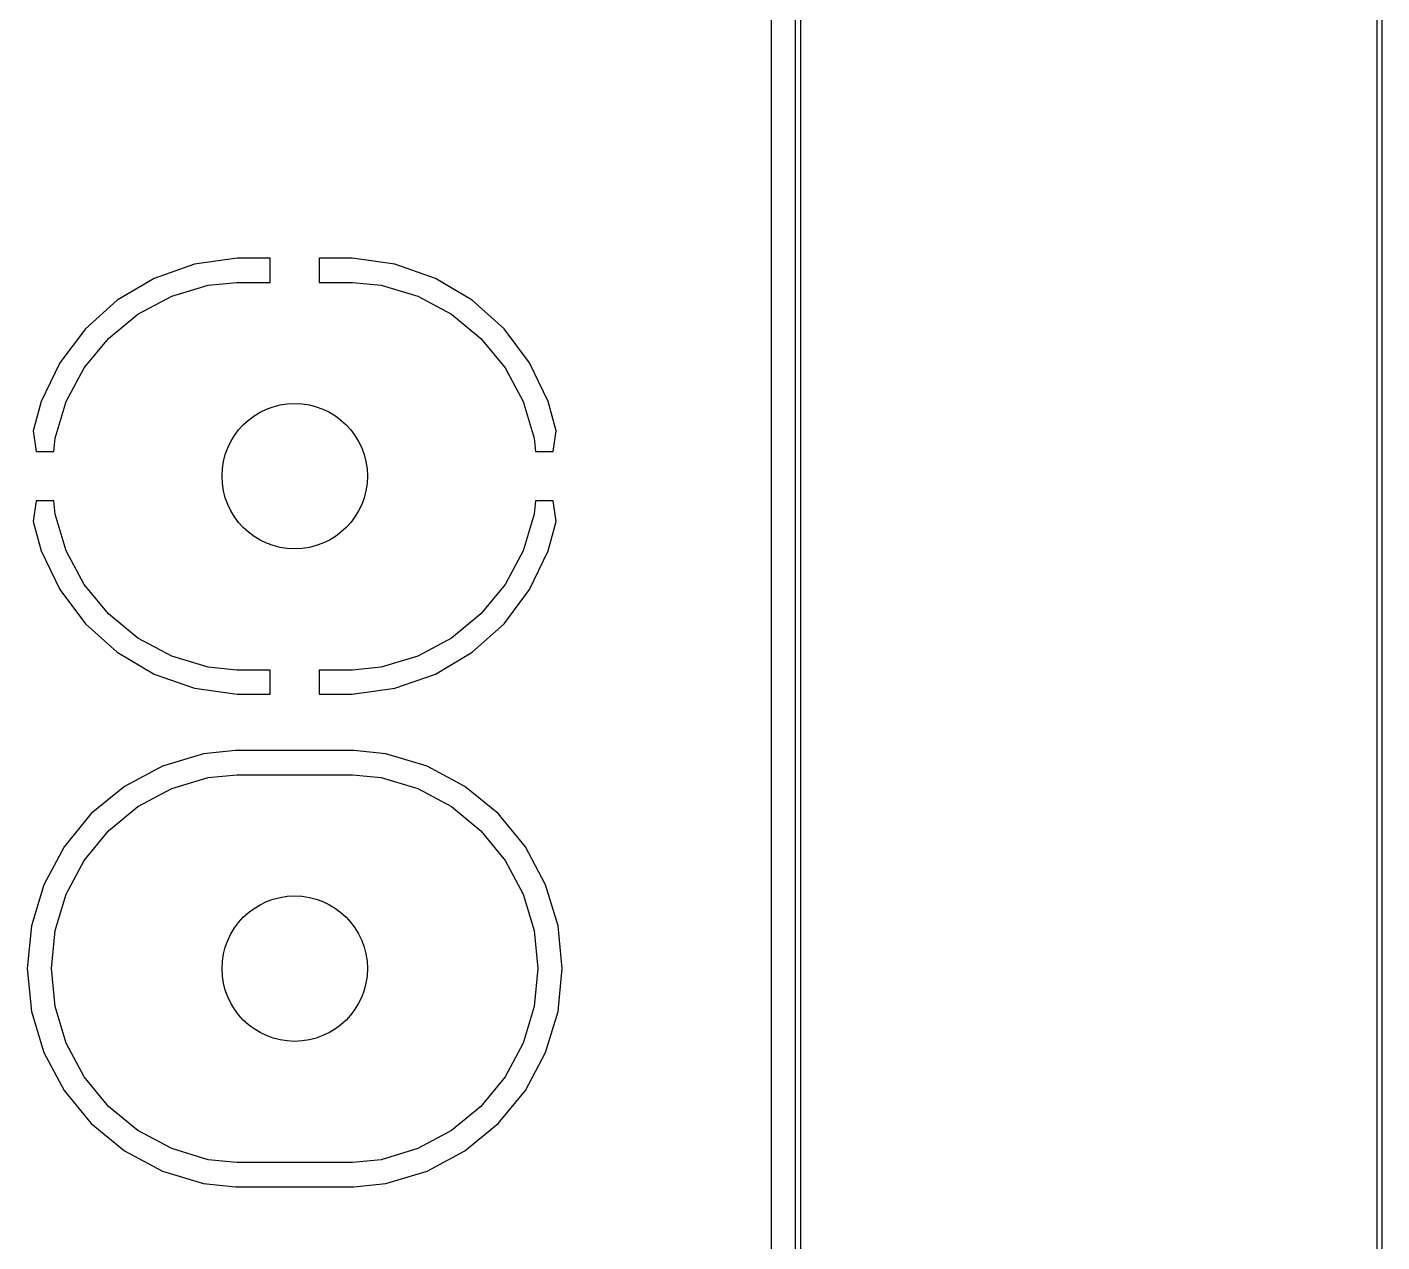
# Model space of a CAD drawing. Extents: x 44 to 126, y -146 to -44.
# Drawn here: x 112.05 to 126.03, y -107.47 to -94.93 of the extents above; entities that cross this region are included whole.
import ezdxf

# ---------------------------------------------------------------- set-up
doc = ezdxf.new("R2010")
doc.units = 0
doc.layers.add('BLACK', color=7, linetype='CONTINUOUS')

msp = doc.modelspace()

# ---------------------------------------------------------------- linework, layer by layer
at = {"layer": 'BLACK', "linetype": 'CONTINUOUS'}
for p, q in [((125.975, -145.975), (125.975, -44.025)), ((126.025, -44.0012), (126.025, -145.999)), ((119.975, -139.975), (119.975, -50.025)), ((120.025, -50.0012), (120.025, -139.999)), ((119.725, -50.425), (119.725, -139.575)), ((113.774, -97.3808), (113.357, -97.5271)), ((114.215, -97.318), (113.774, -97.3808)), ((114.554, -97.318), (114.215, -97.318)), ((114.554, -97.568), (114.554, -97.318)), ((115.062, -97.318), (115.062, -97.568)), ((115.401, -97.318), (115.062, -97.318)), ((115.842, -97.3808), (115.401, -97.318)), ((116.259, -97.5271), (115.842, -97.3808)), ((113.357, -97.5271), (112.977, -97.7518)), ((116.639, -97.7518), (116.259, -97.5271)), ((113.539, -97.7113), (113.916, -97.5969)), ((113.916, -97.5969), (114.21, -97.568)), ((114.21, -97.568), (114.554, -97.568)), ((115.062, -97.568), (115.406, -97.568)), ((115.406, -97.568), (115.7, -97.5969)), ((115.7, -97.5969), (116.077, -97.7113)), ((112.977, -97.7518), (112.648, -98.0463)), ((113.191, -97.897), (113.539, -97.7113)), ((116.077, -97.7113), (116.425, -97.897)), ((116.968, -98.0463), (116.639, -97.7518)), ((112.887, -98.1469), (113.191, -97.897)), ((116.425, -97.897), (116.729, -98.1469)), ((112.648, -98.0463), (112.384, -98.3993)), ((117.232, -98.3993), (116.968, -98.0463)), ((112.637, -98.4515), (112.887, -98.1469)), ((116.729, -98.1469), (116.979, -98.4515)), ((112.384, -98.3993), (112.192, -98.7984)), ((117.424, -98.7984), (117.232, -98.3993)), ((112.451, -98.7989), (112.637, -98.4515)), ((116.979, -98.4515), (117.165, -98.7989)), ((112.192, -98.7984), (112.109, -99.0997)), ((112.337, -99.1759), (112.451, -98.7989)), ((117.165, -98.7989), (117.279, -99.1759)), ((117.507, -99.0997), (117.424, -98.7984)), ((112.109, -99.0997), (112.14, -99.314)), ((117.476, -99.314), (117.507, -99.0997)), ((112.323, -99.314), (112.337, -99.1759)), ((117.279, -99.1759), (117.293, -99.314)), ((112.14, -99.314), (112.323, -99.314)), ((117.293, -99.314), (117.476, -99.314)), ((112.14, -99.822), (112.109, -100.036)), ((112.323, -99.822), (112.14, -99.822)), ((112.337, -99.9601), (112.323, -99.822)), ((117.293, -99.822), (117.279, -99.9601)), ((117.476, -99.822), (117.293, -99.822)), ((117.507, -100.036), (117.476, -99.822)), ((112.109, -100.036), (112.192, -100.338)), ((112.451, -100.337), (112.337, -99.9601)), ((117.279, -99.9601), (117.165, -100.337)), ((117.424, -100.338), (117.507, -100.036)), ((112.192, -100.338), (112.384, -100.737)), ((112.637, -100.685), (112.451, -100.337)), ((117.165, -100.337), (116.979, -100.685)), ((117.232, -100.737), (117.424, -100.338)), ((112.384, -100.737), (112.648, -101.09)), ((112.887, -100.989), (112.637, -100.685)), ((116.979, -100.685), (116.729, -100.989)), ((116.968, -101.09), (117.232, -100.737)), ((113.191, -101.239), (112.887, -100.989)), ((116.729, -100.989), (116.425, -101.239)), ((112.648, -101.09), (112.977, -101.384)), ((116.639, -101.384), (116.968, -101.09)), ((113.539, -101.425), (113.191, -101.239)), ((116.425, -101.239), (116.077, -101.425)), ((112.977, -101.384), (113.357, -101.609)), ((113.916, -101.539), (113.539, -101.425)), ((116.077, -101.425), (115.7, -101.539)), ((116.259, -101.609), (116.639, -101.384)), ((113.357, -101.609), (113.774, -101.755)), ((114.21, -101.568), (113.916, -101.539)), ((114.554, -101.568), (114.21, -101.568)), ((114.554, -101.818), (114.554, -101.568)), ((115.406, -101.568), (115.062, -101.568)), ((115.062, -101.568), (115.062, -101.818)), ((115.7, -101.539), (115.406, -101.568)), ((115.842, -101.755), (116.259, -101.609)), ((113.774, -101.755), (114.215, -101.818)), ((115.401, -101.818), (115.842, -101.755)), ((114.215, -101.818), (114.554, -101.818)), ((115.062, -101.818), (115.401, -101.818)), ((113.867, -102.431), (113.443, -102.559)), ((114.197, -102.398), (113.867, -102.431)), ((115.419, -102.398), (114.197, -102.398)), ((115.749, -102.431), (115.419, -102.398)), ((116.173, -102.559), (115.749, -102.431)), ((113.443, -102.559), (113.052, -102.768)), ((116.564, -102.768), (116.173, -102.559)), ((113.539, -102.791), (113.916, -102.677)), ((113.916, -102.677), (114.21, -102.648)), ((114.21, -102.648), (115.406, -102.648)), ((115.406, -102.648), (115.7, -102.677)), ((115.7, -102.677), (116.077, -102.791)), ((113.052, -102.768), (112.709, -103.049)), ((113.191, -102.977), (113.539, -102.791)), ((116.077, -102.791), (116.425, -102.977)), ((116.907, -103.049), (116.564, -102.768)), ((112.887, -103.227), (113.191, -102.977)), ((116.425, -102.977), (116.729, -103.227)), ((112.709, -103.049), (112.428, -103.392)), ((117.188, -103.392), (116.907, -103.049)), ((112.637, -103.531), (112.887, -103.227)), ((116.729, -103.227), (116.979, -103.531)), ((112.428, -103.392), (112.219, -103.783)), ((117.397, -103.783), (117.188, -103.392)), ((112.451, -103.879), (112.637, -103.531)), ((116.979, -103.531), (117.165, -103.879)), ((112.219, -103.783), (112.091, -104.207)), ((117.525, -104.207), (117.397, -103.783)), ((112.337, -104.256), (112.451, -103.879)), ((117.165, -103.879), (117.279, -104.256)), ((112.091, -104.207), (112.047, -104.648)), ((112.298, -104.648), (112.337, -104.256)), ((117.279, -104.256), (117.318, -104.648)), ((117.569, -104.648), (117.525, -104.207)), ((112.047, -104.648), (112.091, -105.089)), ((112.337, -105.04), (112.298, -104.648)), ((117.318, -104.648), (117.279, -105.04)), ((117.525, -105.089), (117.569, -104.648)), ((112.091, -105.089), (112.219, -105.513)), ((112.451, -105.417), (112.337, -105.04)), ((117.279, -105.04), (117.165, -105.417)), ((117.397, -105.513), (117.525, -105.089)), ((112.219, -105.513), (112.428, -105.904)), ((112.637, -105.765), (112.451, -105.417)), ((117.165, -105.417), (116.979, -105.765)), ((117.188, -105.904), (117.397, -105.513)), ((112.887, -106.069), (112.637, -105.765)), ((116.979, -105.765), (116.729, -106.069)), ((112.428, -105.904), (112.709, -106.247)), ((116.907, -106.247), (117.188, -105.904)), ((113.191, -106.319), (112.887, -106.069)), ((116.729, -106.069), (116.425, -106.319)), ((112.709, -106.247), (113.052, -106.528)), ((113.539, -106.505), (113.191, -106.319)), ((116.425, -106.319), (116.077, -106.505)), ((116.564, -106.528), (116.907, -106.247)), ((113.916, -106.619), (113.539, -106.505)), ((116.077, -106.505), (115.7, -106.619)), ((113.052, -106.528), (113.443, -106.737)), ((114.21, -106.648), (113.916, -106.619)), ((115.406, -106.648), (114.21, -106.648)), ((115.7, -106.619), (115.406, -106.648)), ((116.173, -106.737), (116.564, -106.528)), ((113.443, -106.737), (113.867, -106.865)), ((115.749, -106.865), (116.173, -106.737)), ((113.867, -106.865), (114.197, -106.898)), ((114.197, -106.898), (115.419, -106.898)), ((115.419, -106.898), (115.749, -106.865))]:
    msp.add_line(p, q, dxfattribs=at)
at = {"layer": 'BLACK'}
for centre in [(114.808, -99.568), (114.808, -99.568), (114.808, -104.648), (114.808, -104.648)]:
    msp.add_circle(centre, 0.75, dxfattribs=at)

doc.saveas('drawing.dxf')
